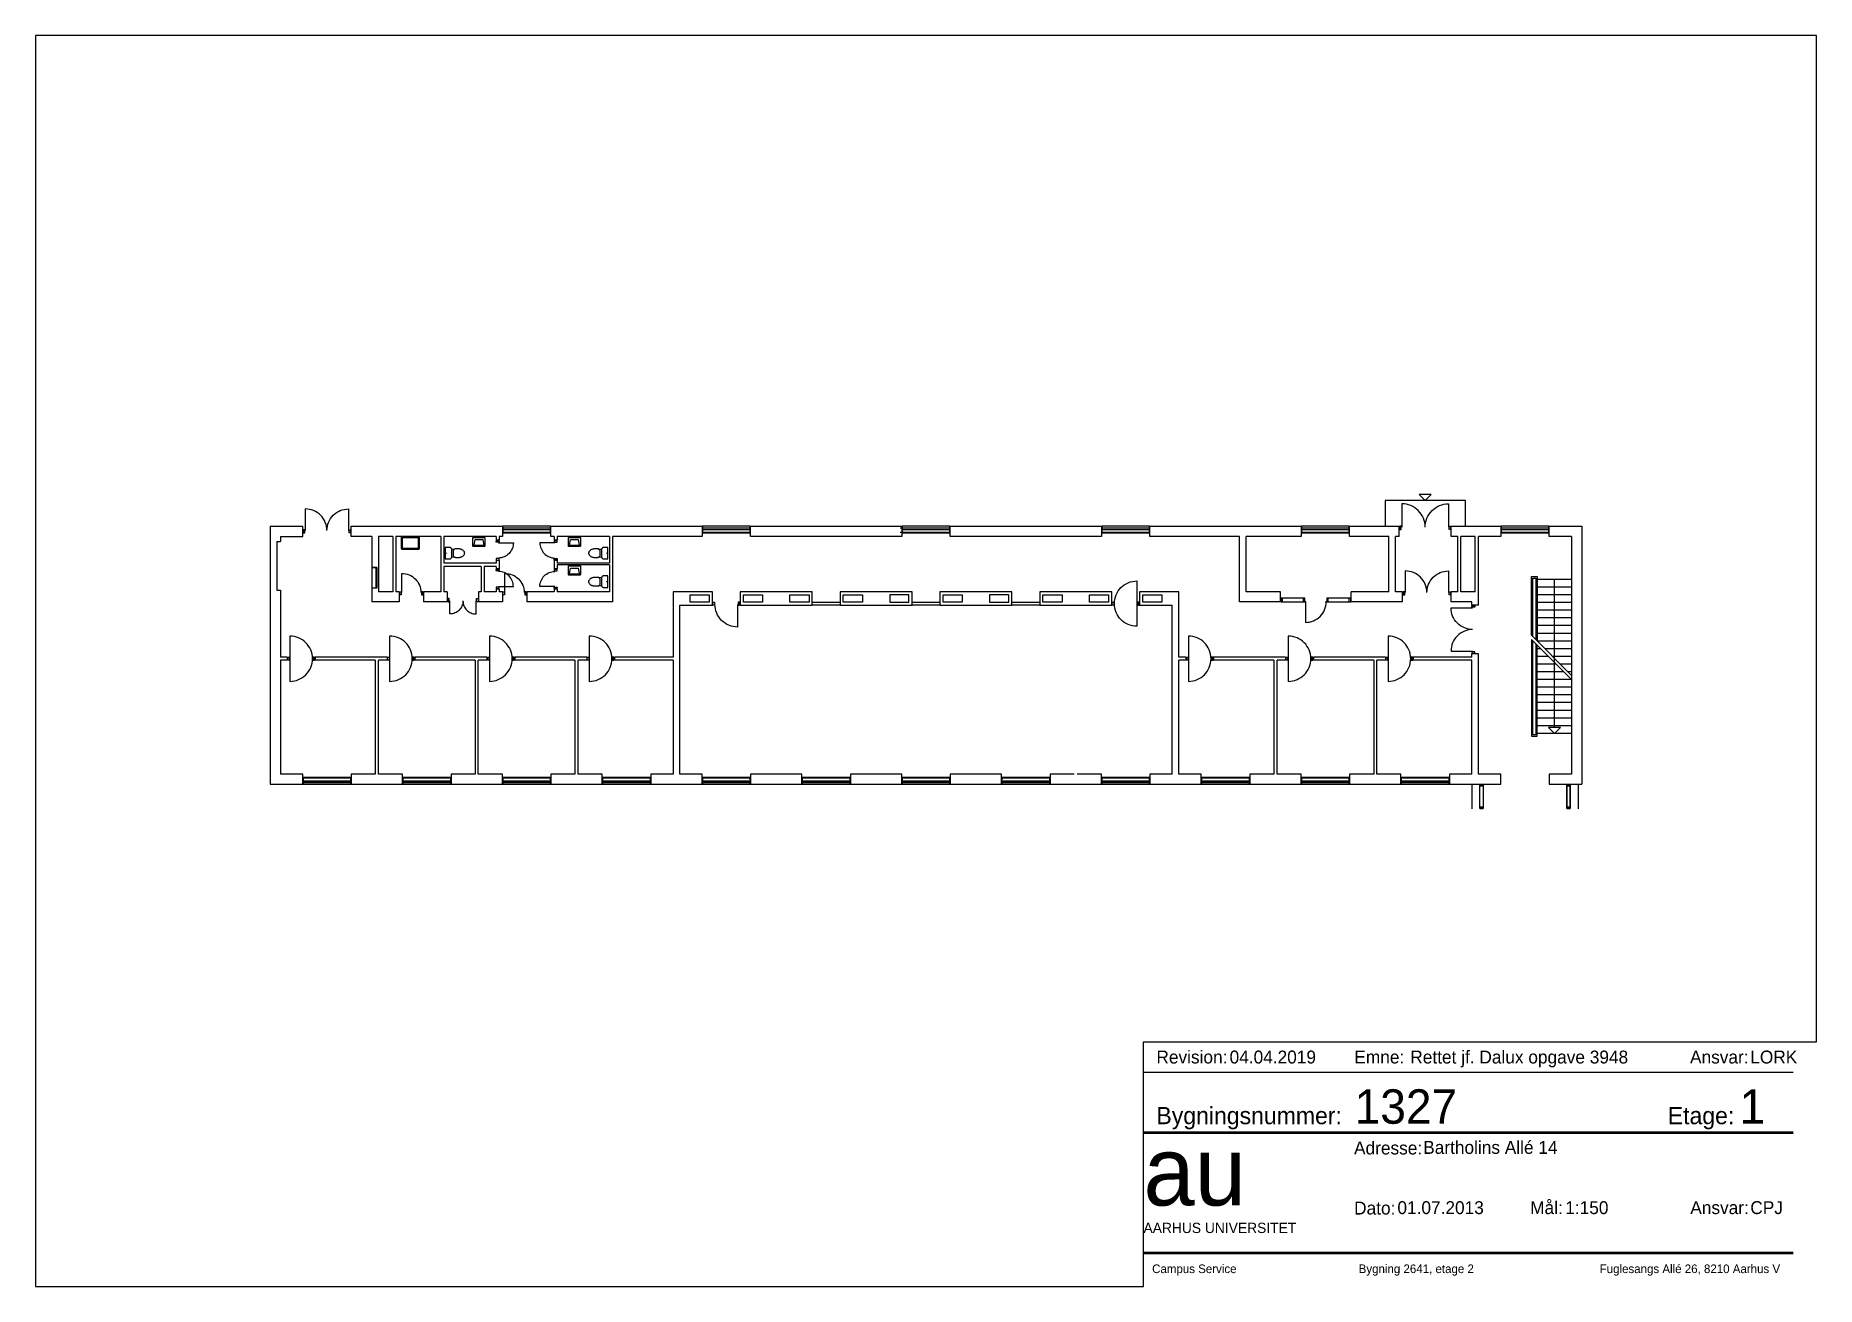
# Paper-space layout 'A3_pdf_liggende' of a CAD drawing. Header units: millimetres. Extents: x 0 to 414, y 0 to 291.
# The model-space entities are those that its viewports show. They can reach past a viewport. Long polylines and large blocks are cut down to what shows.
import ezdxf

# ---------------------------------------------------------------- set-up
doc = ezdxf.new("R2010")
doc.units = ezdxf.units.MM
doc.header["$LTSCALE"] = 100
doc.linetypes.add('HIDDEN', pattern=[5, 4, -1])
for name, color, linetype in [('A21----', 7, 'Continuous'), ('A22--U-', 3, 'Continuous'), ('A24----', 1, 'Continuous'), ('A312---', 2, 'Continuous'), ('A314---', 1, 'Continuous'), ('A314-S-', 8, 'Continuous'), ('A321---', 1, 'Continuous'), ('A322---', 1, 'Continuous'), ('A59----', 2, 'Continuous'), ('A89--Y-', 12, 'Continuous')]:
    doc.layers.add(name, color=color, linetype=linetype)
doc.layers.add('tegningsopsætning', color=7, linetype='Continuous', lineweight=50)
doc.styles.add('ISO', font='ISO')
doc.styles.add('tegningshoved str 3', font='', dxfattribs={"height": 3})
doc.styles.add('tegningshoved str 8', font='', dxfattribs={"height": 8})
doc.styles.get('tegningshoved str 3').set_extended_font_data('AU Passata')
doc.styles.get('tegningshoved str 8').set_extended_font_data('AU Passata')

# ---------------------------------------------------------------- blocks, each defined once
blk = doc.blocks.new('Tegningshoved')
at = {"layer": 'tegningsopsætning'}
for points in [[(0, 28), (151, 28)], [(0, 0), (151, 0)]]:
    blk.add_lwpolyline(points, dxfattribs=at)
at = {"layer": 'tegningsopsætning', "attachment_point": 1}
for s, width, insert, char_height in [('{\\fAU Passata|b0|i0|c0|p34;Bygningsnummer:}', 14.039, (3, 33.89), 4), ('{\\fAU Passata|b0|i0|c0|p34;Etage:}', 14.039, (121.82, 33.89), 4), ('{\\fAU Passata|b0|i0|c0|p34;Adresse:}', 14.039, (48.92, 25.86), 3), ('{\\fAU Passata|b0|i0|c0|p34;Mål:}', 14.039, (89.85, 12), 3), ('{\\fAU Passata|b0|i0|c0|p34;Dato:}', 14.039, (48.94, 11.9), 3), ('{\\fAU Passata|b0|i0|c0|p34;Ansvar:}', 14.039, (127.06, 12), 3), ('{\\fAU Passata|b0|i0|c0|p34;AARHUS UNIVERSITET}', 76.8942, (0, 7), 2.4)]:
    blk.add_mtext_dynamic_manual_height_columns(s, width=width, gutter_width=1250, heights=[0], dxfattribs=dict(at, insert=insert, char_height=char_height))
at = {"layer": 'tegningsopsætning', "attachment_point": 1, "style": 'ISO'}
for s, width, heights, insert, char_height in [('{\\fAU Peto|b0|i0|c0|p82;au}', 20.8914, [10], (0, 27), 16), ('{\\fAU Passata Light|b0|i0|c0|p34;Campus Service^I^I^I^IBygning 2641, etage 2^I^I^I^IFuglesangs Allé 26, 8210 Aarhus V}', 148.2946, [0], (2, -2.71), 2)]:
    blk.add_mtext_dynamic_manual_height_columns(s, width=width, gutter_width=1250, heights=heights, dxfattribs=dict(at, insert=insert, char_height=char_height))
blk = doc.blocks.new('aml. tegningshoved blok')
blk.add_blockref('Tegningshoved', (-156.36, 7.8))
at = {"layer": 'tegningsopsætning'}
for tag, p, height, style in [('XXXX', (-107.28, 37.8), 8, 'tegningshoved str 8'), ('X', (-17.84, 37.8), 8, 'tegningshoved str 8'), ('XXX', (-91.36, 30.8), 3, 'tegningshoved str 3'), ('XX.XX.2012', (-97.36, 16.8), 3, 'tegningshoved str 3'), ('1:XXX', (-58.36, 16.8), 3, 'tegningshoved str 3'), ('XXX', (-15.36, 16.8), 3, 'tegningshoved str 3')]:
    blk.add_attdef(tag, p, '', height=height, dxfattribs=dict(at, style=style))
blk = doc.blocks.new('Rev. blok')
for points in [[(-151, 11), (0, 11)], [(-151, 4), (0, 4)]]:
    blk.add_lwpolyline(points)
at = {"char_height": 3, "attachment_point": 1, "style": 'tegningshoved str 3'}
for s, insert in [('Revision:', (-148, 9)), ('Emne:', (-102, 9)), ('Ansvar:', (-24, 9))]:
    blk.add_mtext_dynamic_manual_height_columns(s, width=7, gutter_width=15, heights=[0], dxfattribs=dict(at, insert=insert))
at = {"style": 'tegningshoved str 3'}
for tag, p in [('XX.XX.2012', (-131, 6)), ('XXX', (-89, 6)), ('XXX', (-10, 6))]:
    blk.add_attdef(tag, p, '', height=3, dxfattribs=at)
blk = doc.blocks.new('V169')
for p, q in [((-10, 110), (-1680, 110)), ((-10, 50), (-1680, 50))]:
    blk.add_line(p, q)
blk.add_lwpolyline([(-10, 0), (-10, 230), (-1680, 230), (-1680, 0)], close=True)
blk = doc.blocks.new('PIL')
for p, q in [((0, 0), (-212, -212)), ((0, 0), (212, -212)), ((-212, -212), (212, -212))]:
    blk.add_line(p, q)
blk = doc.blocks.new('V169A3')
for p, q in [((1690, 205), (0, 205)), ((1690, 55), (0, 55))]:
    blk.add_line(p, q)
blk = doc.blocks.new('D85H')
for points in [[(-830, 0), (-780, 0), (-780, 110), (-830, 110)], [(-70, 110), (-20, 110), (-20, 0), (-70, 0)]]:
    blk.add_lwpolyline(points, close=True)
blk.add_lwpolyline([(-90, 30), (-90, -640, -0.414214), (-760, 30)], format="xyb")
blk = doc.blocks.new('D71H')
for points in [[(-640, 110), (-690, 110), (-690, 0), (-640, 0)], [(-20, 0), (-70, 0), (-70, 110), (-20, 110)]]:
    blk.add_lwpolyline(points, close=True)
blk.add_lwpolyline([(-90, 28), (-90, -492, -0.41025), (-620, 28)], format="xyb")
blk = doc.blocks.new('D71V')
for p, q in [((70, 110), (20, 110)), ((20, 110), (20, 0)), ((20, 0), (70, 0)), ((70, 0), (70, 110)), ((90, 28), (90, -492)), ((640, 0), (640, 110)), ((640, 110), (690, 110)), ((690, 0), (640, 0)), ((690, 110), (690, 0))]:
    blk.add_line(p, q)
blk.add_arc((91, 37), 529, 269.84255, 359.06613)
blk = doc.blocks.new('D169D')
for points in [[(20, 110), (70, 110), (70, 0), (20, 0)], [(1670, 0), (1670, 110), (1620, 110), (1620, 0)]]:
    blk.add_lwpolyline(points, close=True)
for points in [[(845, 30, -0.414214), (90, -725), (90, 30)], [(845, 30, 0.414214), (1600, -725), (1600, 30)]]:
    blk.add_lwpolyline(points, format="xyb")
blk = doc.blocks.new('D97VH')
blk.add_lwpolyline([(90, 845), (90, -735, 1), (90, 845, 0.414214)], format="xyb")
for points in [[(20, 0), (20, 110), (70, 110), (70, 0)], [(950, 0), (950, 110), (900, 110), (900, 0)]]:
    blk.add_lwpolyline(points, close=True)
blk = doc.blocks.new('D181D')
for points in [[(20, 110), (70, 110), (70, 0), (20, 0)], [(1790, 0), (1790, 110), (1740, 110), (1740, 0)]]:
    blk.add_lwpolyline(points, close=True)
for points in [[(905, 30, -0.414214), (90, -785), (90, 30)], [(905, 30, 0.414214), (1720, -785), (1720, 30)]]:
    blk.add_lwpolyline(points, format="xyb")
blk = doc.blocks.new('HV1')
for points in [[(-179, -359, -0.414214), (-210, -328), (-210, -38), (210, -38), (210, -328, -0.414214), (179, -359)], [(-153, -321, -0.468921), (-168, -303), (-134, -115), (134, -115), (168, -303, -0.468921), (153, -321)]]:
    blk.add_lwpolyline(points, format="xyb", close=True)
blk = doc.blocks.new('TOI')
blk.add_lwpolyline([(-200, -200, 0.414214), (-125, -275), (125, -275, 0.414214), (200, -200), (200, -50), (-200, -50)], format="xyb", close=True)
blk.add_lwpolyline([(-132, -275), (-142, -375, 0.055722), (-150, -447), (-150, -500, 0.067326), (-138, -590, 0.079706), (-106, -659, 0.107125), (-54, -710, 0.140126), (0, -725, 0.140126), (54, -710, 0.107125), (106, -659, 0.079706), (138, -590, 0.067326), (150, -500), (150, -447, 0.055722), (142, -375), (132, -275)], format="xyb")
blk.add_lwpolyline([(142, -375), (94, -325), (-94, -325), (-142, -375)])
at = {"const_width": 19.8}
blk.add_lwpolyline([(-10, -97, 1), (10, -97, 1)], format="xyb", close=True, dxfattribs=at)
blk = doc.blocks.new('RENGVASK')
blk.add_line((-305, -35), (305, -35))
blk.add_lwpolyline([(300, 0, -0.414214), (305, -5), (305, -425, -0.414214), (270, -460), (-270, -460, -0.414214), (-305, -425), (-305, -5, -0.414214), (-300, 0)], format="xyb", close=True)
blk.add_lwpolyline([(260, -35, -0.414214), (270, -45), (270, -415, -0.414214), (260, -425), (-260, -425, -0.414214), (-270, -415), (-270, -45, -0.414214), (-260, -35)], format="xyb")
blk = doc.blocks.new('D97HV')
blk.add_lwpolyline([(-90, 845), (-90, -735, -1), (-90, 845, -0.414214)], format="xyb")
for points in [[(-950, 0), (-950, 110), (-900, 110), (-900, 0)], [(-20, 0), (-20, 110), (-70, 110), (-70, 0)]]:
    blk.add_lwpolyline(points, close=True)
blk = doc.blocks.new('D97H')
for points in [[(-950, 110), (-900, 110), (-900, 0), (-950, 0)], [(-20, 0), (-20, 110), (-70, 110), (-70, 0)]]:
    blk.add_lwpolyline(points, close=True)
blk.add_lwpolyline([(-90, 30), (-90, -760, -0.414214), (-880, 30)], format="xyb")

msp = doc.modelspace()

# ---------------------------------------------------------------- linework, layer by layer
at = {"layer": 'A21----'}
for p, q in [((-138955697, 257876197), (-138954567, 257876197)), ((-138955697, 257876197), (-138955697, 257867207)), ((-138955467, 257875667), (-138955467, 257873977)), ((-138955467, 257875667), (-138955347, 257875667)), ((-138955347, 257875847), (-138955347, 257875667)), ((-138955347, 257875847), (-138954567, 257875847)), ((-138954567, 257875847), (-138954567, 257876197)), ((-138952877, 257876197), (-138947607, 257876197)), ((-138952877, 257875847), (-138952877, 257876197)), ((-138952157, 257875847), (-138952877, 257875847)), ((-138951427, 257875847), (-138951927, 257875847)), ((-138949757, 257875847), (-138951317, 257875847)), ((-138947827, 257875847), (-138949647, 257875847)), ((-138947827, 257875847), (-138947827, 257875712)), ((-138947717, 257875847), (-138947717, 257875712)), ((-138947607, 257875847), (-138947717, 257875847)), ((-138947607, 257876197), (-138947607, 257875847)), ((-138945917, 257876197), (-138940647, 257876197)), ((-138945917, 257875847), (-138945917, 257876197)), ((-138945807, 257875847), (-138945917, 257875847)), ((-138945807, 257875847), (-138945807, 257875712)), ((-138945697, 257875847), (-138945697, 257875712)), ((-138940647, 257876197), (-138940647, 257875847)), ((-138925037, 257876197), (-138919767, 257876197)), ((-138925037, 257875847), (-138925037, 257876197)), ((-138921917, 257875847), (-138925037, 257875847)), ((-138919767, 257875847), (-138921687, 257875847)), ((-138919767, 257876197), (-138919767, 257875847)), ((-138918077, 257876197), (-138916347, 257876197)), ((-138918077, 257875847), (-138918077, 257876197)), ((-138916707, 257875847), (-138918077, 257875847)), ((-138916347, 257875847), (-138916477, 257875847)), ((-138916347, 257875847), (-138916347, 257876197)), ((-138914537, 257876197), (-138912807, 257876197)), ((-138914537, 257875847), (-138914537, 257876197)), ((-138914307, 257875847), (-138914537, 257875847)), ((-138913697, 257875847), (-138914197, 257875847)), ((-138912807, 257875847), (-138913587, 257875847)), ((-138912807, 257876197), (-138912807, 257875847)), ((-138911117, 257876197), (-138909987, 257876197)), ((-138911117, 257875847), (-138911117, 257876197)), ((-138910337, 257875847), (-138911117, 257875847)), ((-138910337, 257875847), (-138910337, 257867557)), ((-138909987, 257876197), (-138909987, 257867207)), ((-138955467, 257873977), (-138955347, 257873977)), ((-138955347, 257873977), (-138955347, 257871637)), ((-138955347, 257871527), (-138955347, 257867557)), ((-138955697, 257867207), (-138954567, 257867207)), ((-138954567, 257867557), (-138955347, 257867557)), ((-138954567, 257867207), (-138954567, 257867557)), ((-138954567, 257867207), (-138954567, 257867207)), ((-138952877, 257867557), (-138952877, 257867207)), ((-138952037, 257867557), (-138952877, 257867557)), ((-138952877, 257867207), (-138951087, 257867207)), ((-138951087, 257867557), (-138951927, 257867557)), ((-138951087, 257867207), (-138951087, 257867557)), ((-138951087, 257867207), (-138951087, 257867207)), ((-138949397, 257867557), (-138949397, 257867207)), ((-138948557, 257867557), (-138949397, 257867557)), ((-138949397, 257867207), (-138947607, 257867207)), ((-138947607, 257867557), (-138948447, 257867557)), ((-138947607, 257867207), (-138947607, 257867557)), ((-138947607, 257867207), (-138947607, 257867207)), ((-138945077, 257867557), (-138945917, 257867557)), ((-138945917, 257867557), (-138945917, 257867207)), ((-138945917, 257867207), (-138944127, 257867207)), ((-138944127, 257867557), (-138944967, 257867557)), ((-138944127, 257867207), (-138944127, 257867557)), ((-138944127, 257867207), (-138944127, 257867207)), ((-138941657, 257867557), (-138942437, 257867557)), ((-138942437, 257867557), (-138942437, 257867207)), ((-138942437, 257867207), (-138940647, 257867207)), ((-138940647, 257867557), (-138941427, 257867557)), ((-138940647, 257867207), (-138940647, 257867557)), ((-138940647, 257867207), (-138940647, 257867207)), ((-138933687, 257867557), (-138935477, 257867557)), ((-138935477, 257867557), (-138935477, 257867207)), ((-138935477, 257867207), (-138933687, 257867207)), ((-138933687, 257867207), (-138933687, 257867557)), ((-138933687, 257867207), (-138933687, 257867207)), ((-138927677, 257867557), (-138928517, 257867557)), ((-138928517, 257867557), (-138928517, 257867207)), ((-138928517, 257867207), (-138926727, 257867207)), ((-138926727, 257867557), (-138927567, 257867557)), ((-138926727, 257867207), (-138926727, 257867557)), ((-138926727, 257867207), (-138926727, 257867207)), ((-138924257, 257867557), (-138925037, 257867557)), ((-138925037, 257867557), (-138925037, 257867207)), ((-138925037, 257867207), (-138923247, 257867207)), ((-138923247, 257867557), (-138924027, 257867557)), ((-138923247, 257867207), (-138923247, 257867557)), ((-138923247, 257867207), (-138923247, 257867207)), ((-138921557, 257867557), (-138921557, 257867207)), ((-138920717, 257867557), (-138921557, 257867557)), ((-138921557, 257867207), (-138919767, 257867207)), ((-138919767, 257867557), (-138920607, 257867557)), ((-138919767, 257867207), (-138919767, 257867557)), ((-138919767, 257867207), (-138919767, 257867207)), ((-138918077, 257867557), (-138918077, 257867207)), ((-138917237, 257867557), (-138918077, 257867557)), ((-138918077, 257867207), (-138916287, 257867207)), ((-138916287, 257867557), (-138917127, 257867557)), ((-138916287, 257867207), (-138916287, 257867557)), ((-138916287, 257867207), (-138916287, 257867207)), ((-138913817, 257867557), (-138914597, 257867557)), ((-138914597, 257867557), (-138914597, 257867207)), ((-138914597, 257867557), (-138914597, 257867207)), ((-138913817, 257867557), (-138914597, 257867557)), ((-138914597, 257867207), (-138912807, 257867207)), ((-138914597, 257867207), (-138912807, 257867207)), ((-138912807, 257867557), (-138913587, 257867557)), ((-138912807, 257867557), (-138913587, 257867557)), ((-138912807, 257867207), (-138912807, 257867557)), ((-138912807, 257867207), (-138912807, 257867557)), ((-138911117, 257867557), (-138911117, 257867207)), ((-138910337, 257867557), (-138911117, 257867557)), ((-138911117, 257867207), (-138909987, 257867207))]:
    msp.add_line(p, q, dxfattribs=at)
at = {"layer": 'A21----', "color": 15}
for p, q in [((-138913817, 257867207), (-138913817, 257866347)), ((-138913817, 257867207), (-138913817, 257866347)), ((-138910107, 257867207), (-138910107, 257866347)), ((-138910107, 257867197), (-138910107, 257866357))]:
    msp.add_line(p, q, dxfattribs=at)
at = {"layer": 'A21----'}
for points in [[(-138947717, 257875712), (-138947827, 257875712)], [(-138945697, 257875712), (-138945807, 257875712)], [(-138943877, 257875847), (-138945697, 257875847)], [(-138940647, 257875847), (-138943767, 257875847)]]:
    msp.add_lwpolyline(points, dxfattribs=at)
for points in [[(-138933687, 257875847), (-138938957, 257875847), (-138938957, 257876197), (-138933687, 257876197)], [(-138926727, 257875847), (-138931997, 257875847), (-138931997, 257876197), (-138926727, 257876197)], [(-138937167, 257867207), (-138937167, 257867207), (-138937167, 257867557), (-138938957, 257867557), (-138938957, 257867207)], [(-138930207, 257867207), (-138930207, 257867557), (-138931997, 257867557), (-138931997, 257867207)]]:
    msp.add_lwpolyline(points, close=True, dxfattribs=at)
at = {"layer": 'A22--U-'}
for p, q in [((-138952157, 257875847), (-138952157, 257874767)), ((-138951927, 257875847), (-138951927, 257873917)), ((-138951427, 257875847), (-138951427, 257873917)), ((-138951317, 257875847), (-138951317, 257873917)), ((-138949757, 257875847), (-138949757, 257873917)), ((-138949647, 257875847), (-138949647, 257874912)), ((-138943877, 257875847), (-138943877, 257874912)), ((-138943767, 257875847), (-138943767, 257873567)), ((-138921917, 257873567), (-138921917, 257875847)), ((-138921687, 257873917), (-138921687, 257875847)), ((-138916707, 257873917), (-138916707, 257875847)), ((-138916477, 257873917), (-138916477, 257875847)), ((-138914307, 257873917), (-138914307, 257875847)), ((-138914197, 257873917), (-138914197, 257875847)), ((-138913697, 257873917), (-138913697, 257875847)), ((-138913587, 257873447), (-138913587, 257875847)), ((-138951987, 257874767), (-138952157, 257874767)), ((-138951987, 257874767), (-138951987, 257874037)), ((-138947827, 257874912), (-138949647, 257874912)), ((-138949647, 257874802), (-138949647, 257873917)), ((-138948347, 257874802), (-138949647, 257874802)), ((-138948347, 257874802), (-138948347, 257873917)), ((-138948237, 257874802), (-138948237, 257873917)), ((-138947827, 257874802), (-138948237, 257874802)), ((-138947827, 257875002), (-138947827, 257874912)), ((-138947827, 257874802), (-138947827, 257874717)), ((-138947717, 257874717), (-138947827, 257874717)), ((-138947717, 257875002), (-138947717, 257874717)), ((-138945807, 257875002), (-138945807, 257874717)), ((-138945697, 257874717), (-138945807, 257874717)), ((-138945697, 257875002), (-138945697, 257874912)), ((-138945697, 257874852), (-138945697, 257874717)), ((-138943877, 257874852), (-138945697, 257874852)), ((-138943877, 257874852), (-138943877, 257873917)), ((-138952157, 257874037), (-138952157, 257873567)), ((-138951987, 257874037), (-138952157, 257874037)), ((-138951427, 257873917), (-138951927, 257873917)), ((-138951207, 257873917), (-138951317, 257873917)), ((-138951207, 257873917), (-138951207, 257873567)), ((-138950357, 257873917), (-138950357, 257873567)), ((-138949757, 257873917), (-138950357, 257873917)), ((-138949527, 257873917), (-138949647, 257873917)), ((-138949527, 257873917), (-138949527, 257873567)), ((-138948437, 257873917), (-138948437, 257873567)), ((-138948347, 257873917), (-138948437, 257873917)), ((-138947827, 257873917), (-138948237, 257873917)), ((-138947827, 257874007), (-138947827, 257873917)), ((-138947717, 257874007), (-138947827, 257874007)), ((-138947717, 257874007), (-138947717, 257873917)), ((-138947607, 257873917), (-138947717, 257873917)), ((-138947607, 257873917), (-138947607, 257873567)), ((-138946757, 257873917), (-138946757, 257873567)), ((-138945807, 257873917), (-138946757, 257873917)), ((-138945807, 257874007), (-138945807, 257873917)), ((-138945697, 257874007), (-138945807, 257874007)), ((-138945697, 257874007), (-138945697, 257873917)), ((-138943877, 257873917), (-138945697, 257873917)), ((-138940287, 257873917), (-138941657, 257873917)), ((-138941657, 257873917), (-138941657, 257871637)), ((-138940287, 257873447), (-138940287, 257873917)), ((-138936807, 257873917), (-138939317, 257873917)), ((-138939317, 257873917), (-138939317, 257873447)), ((-138936807, 257873447), (-138936807, 257873917)), ((-138935837, 257873917), (-138935837, 257873447)), ((-138933327, 257873917), (-138935837, 257873917)), ((-138933327, 257873447), (-138933327, 257873917)), ((-138929847, 257873917), (-138932357, 257873917)), ((-138932357, 257873917), (-138932357, 257873447)), ((-138929847, 257873447), (-138929847, 257873917)), ((-138926367, 257873917), (-138928877, 257873917)), ((-138928877, 257873917), (-138928877, 257873447)), ((-138926367, 257873447), (-138926367, 257873917)), ((-138924027, 257873917), (-138925397, 257873917)), ((-138925397, 257873917), (-138925397, 257873447)), ((-138924027, 257871637), (-138924027, 257873917)), ((-138920487, 257873917), (-138921687, 257873917)), ((-138920487, 257873567), (-138920487, 257873917)), ((-138916707, 257873917), (-138918017, 257873917)), ((-138918017, 257873567), (-138918017, 257873917)), ((-138916227, 257873917), (-138916477, 257873917)), ((-138916227, 257873567), (-138916227, 257873917)), ((-138914307, 257873917), (-138914537, 257873917)), ((-138914537, 257873567), (-138914537, 257873917)), ((-138913697, 257873917), (-138914197, 257873917)), ((-138951207, 257873567), (-138952157, 257873567)), ((-138949527, 257873567), (-138950357, 257873567)), ((-138947607, 257873567), (-138948437, 257873567)), ((-138943767, 257873567), (-138946757, 257873567)), ((-138941427, 257873447), (-138940287, 257873447)), ((-138941427, 257867557), (-138941427, 257873447)), ((-138939317, 257873447), (-138936807, 257873447)), ((-138935837, 257873447), (-138933327, 257873447)), ((-138932357, 257873447), (-138929847, 257873447)), ((-138928877, 257873447), (-138926367, 257873447)), ((-138925397, 257873447), (-138924257, 257873447)), ((-138924257, 257867557), (-138924257, 257873447)), ((-138920487, 257873567), (-138921917, 257873567)), ((-138916227, 257873567), (-138918017, 257873567)), ((-138913817, 257873567), (-138914537, 257873567)), ((-138913817, 257873447), (-138913817, 257873567)), ((-138913587, 257873447), (-138913817, 257873447)), ((-138955107, 257871637), (-138955347, 257871637)), ((-138955107, 257871527), (-138955347, 257871527)), ((-138955107, 257871637), (-138955107, 257871527)), ((-138955107, 257871637), (-138955107, 257871527)), ((-138954137, 257871637), (-138954137, 257871527)), ((-138951627, 257871637), (-138954137, 257871637)), ((-138952037, 257871527), (-138954137, 257871527)), ((-138952037, 257871527), (-138952037, 257867557)), ((-138951927, 257867557), (-138951927, 257871527)), ((-138951627, 257871527), (-138951927, 257871527)), ((-138951627, 257871637), (-138951627, 257871527)), ((-138950657, 257871637), (-138950657, 257871527)), ((-138948147, 257871637), (-138950657, 257871637)), ((-138948557, 257871527), (-138950657, 257871527)), ((-138948557, 257871527), (-138948557, 257867557)), ((-138948447, 257867557), (-138948447, 257871527)), ((-138948147, 257871527), (-138948447, 257871527)), ((-138948147, 257871637), (-138948147, 257871527)), ((-138944667, 257871637), (-138947177, 257871637)), ((-138947177, 257871637), (-138947177, 257871527)), ((-138945077, 257871527), (-138947177, 257871527)), ((-138945077, 257871527), (-138945077, 257867557)), ((-138944667, 257871527), (-138944967, 257871527)), ((-138944967, 257867557), (-138944967, 257871527)), ((-138944667, 257871637), (-138944667, 257871527)), ((-138943697, 257871637), (-138943697, 257871527)), ((-138941657, 257871637), (-138943697, 257871637)), ((-138941657, 257871527), (-138943697, 257871527)), ((-138941657, 257871527), (-138941657, 257867557)), ((-138923787, 257871637), (-138924027, 257871637)), ((-138923787, 257871527), (-138924027, 257871527)), ((-138924027, 257867557), (-138924027, 257871527)), ((-138923787, 257871637), (-138923787, 257871527)), ((-138922817, 257871637), (-138922817, 257871527)), ((-138920307, 257871637), (-138922817, 257871637)), ((-138920717, 257871527), (-138922817, 257871527)), ((-138920717, 257871527), (-138920717, 257867557)), ((-138920607, 257867557), (-138920607, 257871527)), ((-138920307, 257871527), (-138920607, 257871527)), ((-138920307, 257871637), (-138920307, 257871527)), ((-138919337, 257871637), (-138919337, 257871527)), ((-138916827, 257871637), (-138919337, 257871637)), ((-138917237, 257871527), (-138919337, 257871527)), ((-138917237, 257871527), (-138917237, 257867557)), ((-138917127, 257867557), (-138917127, 257871527)), ((-138916827, 257871527), (-138917127, 257871527)), ((-138916827, 257871637), (-138916827, 257871527)), ((-138913817, 257871637), (-138915857, 257871637)), ((-138915857, 257871637), (-138915857, 257871527)), ((-138913817, 257871527), (-138915857, 257871527)), ((-138913587, 257871757), (-138913817, 257871757)), ((-138913817, 257871637), (-138913817, 257871757)), ((-138913817, 257867557), (-138913817, 257871527)), ((-138913587, 257867557), (-138913587, 257871757))]:
    msp.add_line(p, q, dxfattribs=at)
for points in [[(-138947717, 257875002), (-138947827, 257875002)], [(-138945697, 257875002), (-138945807, 257875002)], [(-138943877, 257874912), (-138945697, 257874912)]]:
    msp.add_lwpolyline(points, dxfattribs=at)
for points in [[(-138940397, 257873807), (-138940397, 257873557), (-138941067, 257873557), (-138941067, 257873807)], [(-138939207, 257873807), (-138938537, 257873807), (-138938537, 257873557), (-138939207, 257873557)], [(-138936917, 257873807), (-138936917, 257873557), (-138937587, 257873557), (-138937587, 257873807)], [(-138935727, 257873807), (-138935057, 257873807), (-138935057, 257873557), (-138935727, 257873557)], [(-138934107, 257873807), (-138934107, 257873557), (-138933437, 257873557), (-138933437, 257873807)], [(-138932247, 257873557), (-138932247, 257873807), (-138931577, 257873807), (-138931577, 257873557)], [(-138930627, 257873807), (-138930627, 257873557), (-138929957, 257873557), (-138929957, 257873807)], [(-138928767, 257873557), (-138928767, 257873807), (-138928097, 257873807), (-138928097, 257873557)], [(-138926477, 257873807), (-138926477, 257873557), (-138927147, 257873557), (-138927147, 257873807)], [(-138925287, 257873807), (-138924617, 257873807), (-138924617, 257873557), (-138925287, 257873557)]]:
    msp.add_lwpolyline(points, close=True, dxfattribs=at)
at = {"layer": 'A24----'}
for p, q in [((-138910337, 257874345), (-138911537, 257874345)), ((-138910337, 257874077), (-138911537, 257874077)), ((-138910337, 257873808), (-138911537, 257873808)), ((-138910937, 257869189), (-138910937, 257874345)), ((-138910337, 257873540), (-138911537, 257873540)), ((-138910337, 257873272), (-138911537, 257873272)), ((-138910337, 257873003), (-138911537, 257873003)), ((-138910337, 257872735), (-138911537, 257872735)), ((-138910337, 257872466), (-138911537, 257872466)), ((-138910337, 257872198), (-138911537, 257872198)), ((-138911410, 257871929), (-138911537, 257871929)), ((-138910337, 257871929), (-138911269, 257871929)), ((-138911142, 257871661), (-138911537, 257871661)), ((-138910873, 257871393), (-138911537, 257871393)), ((-138910337, 257871661), (-138911000, 257871661)), ((-138910337, 257871393), (-138910732, 257871393)), ((-138910605, 257871124), (-138911537, 257871124)), ((-138910337, 257870856), (-138911537, 257870856)), ((-138910337, 257871124), (-138910464, 257871124)), ((-138910337, 257870587), (-138911537, 257870587)), ((-138910337, 257870319), (-138911537, 257870319)), ((-138910337, 257870050), (-138911537, 257870050)), ((-138910337, 257869782), (-138911537, 257869782)), ((-138910337, 257869514), (-138911537, 257869514)), ((-138910337, 257869245), (-138911537, 257869245)), ((-138910337, 257868977), (-138911537, 257868977))]:
    msp.add_line(p, q, dxfattribs=at)
at = {"layer": 'A24----', "linetype": 'HIDDEN'}
for p, q in [((-138911737, 257872398), (-138910337, 257870998)), ((-138911737, 257872256), (-138910337, 257870856))]:
    msp.add_line(p, q, dxfattribs=at)
at = {"layer": 'A24----'}
for points in [[(-138914042, 257876197), (-138914042, 257877097), (-138916842, 257877097), (-138916842, 257876197)], [(-138911737, 257872398), (-138911737, 257874445), (-138911537, 257874445), (-138911537, 257872198)], [(-138911687, 257872348), (-138911687, 257874395), (-138911587, 257874395), (-138911587, 257872248)], [(-138911737, 257872256), (-138911737, 257868877), (-138911537, 257868877), (-138911537, 257872056)], [(-138911587, 257872106), (-138911587, 257868927), (-138911687, 257868927), (-138911687, 257872206)]]:
    msp.add_lwpolyline(points, dxfattribs=at)
at = {"layer": 'A314---'}
for points in [[(-138913537, 257867197), (-138913417, 257867197), (-138913417, 257866357), (-138913537, 257866357)], [(-138913537, 257867197), (-138913417, 257867197), (-138913417, 257866357), (-138913537, 257866357)], [(-138910387, 257867197), (-138910507, 257867197), (-138910507, 257866357), (-138910387, 257866357)], [(-138910507, 257867197), (-138910387, 257867197), (-138910387, 257866357), (-138910507, 257866357)]]:
    msp.add_lwpolyline(points, close=True, dxfattribs=at)
at = {"layer": 'A314-S-'}
for p, q in [((-138913537, 257867147), (-138913417, 257867147)), ((-138910387, 257867147), (-138910507, 257867147))]:
    msp.add_line(p, q, dxfattribs=at)
for points in [[(-138913537, 257867197), (-138913417, 257867197), (-138913417, 257866357), (-138913537, 257866357)], [(-138910387, 257867197), (-138910507, 257867197), (-138910507, 257866357), (-138910387, 257866357)]]:
    msp.add_lwpolyline(points, close=True, dxfattribs=at)
at = {"layer": 'A314-S-', "linetype": 'Continuous'}
for points in [[(-138913537, 257867147), (-138913417, 257867147), (-138913417, 257867197), (-138913537, 257867197)], [(-138910507, 257867147), (-138910387, 257867147), (-138910387, 257867197), (-138910507, 257867197)], [(-138913537, 257866357), (-138913417, 257866357), (-138913417, 257866407), (-138913537, 257866407)], [(-138910507, 257866357), (-138910387, 257866357), (-138910387, 257866407), (-138910507, 257866407)]]:
    msp.add_lwpolyline(points, close=True, dxfattribs=at)
at = {"layer": 'A321---'}
for p, q in [((-138936807, 257873557), (-138935837, 257873557)), ((-138935837, 257873447), (-138936807, 257873447)), ((-138933327, 257873557), (-138932357, 257873557)), ((-138932357, 257873447), (-138933327, 257873447)), ((-138929847, 257873557), (-138928877, 257873557)), ((-138928877, 257873447), (-138929847, 257873447))]:
    msp.add_line(p, q, dxfattribs=at)
for points in [[(-138949457, 257873677), (-138949507, 257873677), (-138949507, 257873567), (-138949457, 257873567)], [(-138948457, 257873567), (-138948507, 257873567), (-138948507, 257873677), (-138948457, 257873677)]]:
    msp.add_lwpolyline(points, close=True, dxfattribs=at)
for points in [[(-138948982, 257873597, -0.414214), (-138949437, 257873142), (-138949437, 257873597)], [(-138948982, 257873597, 0.414214), (-138948527, 257873142), (-138948527, 257873597)]]:
    msp.add_lwpolyline(points, format="xyb", dxfattribs=at)
at = {"layer": 'A322---'}
for p, q in [((-138920417, 257873567), (-138920417, 257873687)), ((-138919682, 257873567), (-138919682, 257873687)), ((-138919612, 257873567), (-138919612, 257873587)), ((-138918892, 257873567), (-138918892, 257873587)), ((-138918822, 257873567), (-138918822, 257873687)), ((-138918087, 257873567), (-138918087, 257873687))]:
    msp.add_line(p, q, dxfattribs=at)
for points in [[(-138920467, 257873687), (-138920467, 257873567), (-138919632, 257873567), (-138919632, 257873687)], [(-138918872, 257873687), (-138918872, 257873567), (-138918037, 257873567), (-138918037, 257873687)]]:
    msp.add_lwpolyline(points, close=True, dxfattribs=at)
msp.add_lwpolyline([(-138919612, 257873567), (-138919612, 257872847, 0.414214), (-138918892, 257873567, 0.414214)], format="xyb", dxfattribs=at)
at = {"layer": 'A89--Y-'}
msp.add_lwpolyline([(-138952007, 257874747), (-138952157, 257874747), (-138952157, 257874057), (-138952007, 257874057)], close=True, dxfattribs=at)

# ---------------------------------------------------------------- block references
at = {"layer": 'A24----', "rotation": 180}
for p in [(-138915442, 257877097), (-138910937, 257868977)]:
    msp.add_blockref('PIL', p, dxfattribs=at)
at = {"layer": 'A312---', "rotation": 180}
msp.add_blockref('D181D', (-138914537, 257876197), dxfattribs=at)
at = {"layer": 'A314---', "rotation": 180}
for p in [(-138945917, 257876197), (-138938957, 257876197), (-138932053, 257876197), (-138931997, 257876197), (-138925037, 257876197), (-138918077, 257876197), (-138911117, 257876197)]:
    msp.add_blockref('V169A3', p, dxfattribs=at)
at = {"layer": 'A314---'}
for p in [(-138954567, 257867207), (-138951087, 257867207), (-138947607, 257867207), (-138944127, 257867207), (-138940647, 257867207), (-138937167, 257867207), (-138933687, 257867207), (-138930207, 257867207), (-138926727, 257867207), (-138923247, 257867207), (-138919767, 257867207), (-138916287, 257867207)]:
    msp.add_blockref('V169A3', p, dxfattribs=at)
at = {"layer": 'A314-S-', "rotation": 180}
for p in [(-138947607, 257876197), (-138940647, 257876197), (-138933687, 257876197), (-138926727, 257876197), (-138919767, 257876197), (-138912807, 257876197)]:
    msp.add_blockref('V169', p, dxfattribs=at)
at = {"layer": 'A314-S-'}
for p in [(-138952877, 257867207), (-138949397, 257867207), (-138945917, 257867207), (-138942437, 257867207), (-138938957, 257867207), (-138935477, 257867207), (-138931997, 257867207), (-138928517, 257867207), (-138925037, 257867207), (-138921557, 257867207), (-138918077, 257867207), (-138914597, 257867207)]:
    msp.add_blockref('V169', p, dxfattribs=at)
at = {"layer": 'A321---'}
for name, p, rotation in [('D169D', (-138952877, 257876077), 180), ('D71H', (-138947717, 257875712), 90), ('D71V', (-138945807, 257875712), 270), ('D85H', (-138951207, 257873917), 180), ('D71V', (-138947717, 257874007), 90), ('D85H', (-138947607, 257873917), 180), ('D71H', (-138945807, 257874007), 270), ('D169D', (-138914537, 257873917), 180), ('D97H', (-138939317, 257873447), 2.4649e-12), ('D169D', (-138913817, 257873447), 270)]:
    msp.add_blockref(name, p, dxfattribs=dict(at, rotation=rotation))
for name, p in [('D97HV', (-138925397, 257873447)), ('D97VH', (-138955107, 257871527)), ('D97VH', (-138951627, 257871527)), ('D97VH', (-138948147, 257871527)), ('D97VH', (-138944667, 257871527)), ('D97VH', (-138923787, 257871527)), ('D97VH', (-138920307, 257871527)), ('D97VH', (-138916827, 257871527))]:
    msp.add_blockref(name, p, dxfattribs=at)
at = {"layer": 'A59----'}
for name, p in [('RENGVASK', (-138950817, 257875847)), ('HV1', (-138948427, 257875847)), ('HV1', (-138945097, 257875847)), ('HV1', (-138945097, 257874852))]:
    msp.add_blockref(name, p, dxfattribs=at)
for p, rotation in [((-138949647, 257875262), 90), ((-138943877, 257875262), 270), ((-138943877, 257874267), 270)]:
    msp.add_blockref('TOI', p, dxfattribs=dict(at, rotation=rotation))

psp = doc.layouts.new('A3_pdf_liggende')

# ---------------------------------------------------------------- linework, layer by layer
at = {"layer": 'Defpoints'}
psp.add_lwpolyline([(0, 0), (257.45, 0), (257.45, 56.8), (413.81, 56.8), (413.81, 290.68), (0, 290.68), (0, 0)], close=True, dxfattribs=at)

# ---------------------------------------------------------------- block references
ref = psp.add_blockref('Rev. blok', (408.45, 45.8))
ref.add_attrib('XXX', 'LORK', (398.45, 51.8), dxfattribs={"height": 3, "style": 'tegningshoved str 3'})
ref.add_attrib('XXX', 'Rettet jf. Dalux opgave 3948', (319.45, 51.8), dxfattribs={"height": 3, "style": 'tegningshoved str 3'})
ref.add_attrib('XX.XX.2012', '04.04.2019', (277.45, 51.8), dxfattribs={"height": 3, "style": 'tegningshoved str 3'})
ref = psp.add_blockref('aml. tegningshoved blok', (413.81, 0))
ref.add_attrib('XXXX', '1327', (306.52, 37.8), dxfattribs={"layer": 'tegningsopsætning', "height": 8, "style": 'tegningshoved str 8'})
ref.add_attrib('X', '1', (395.96, 37.8), dxfattribs={"layer": 'tegningsopsætning', "height": 8, "style": 'tegningshoved str 8'})
ref.add_attrib('XXX', 'Bartholins Allé 14', (322.45, 30.8), dxfattribs={"layer": 'tegningsopsætning', "height": 3, "style": 'tegningshoved str 3'})
ref.add_attrib('XX.XX.2012', '01.07.2013', (316.45, 16.8), dxfattribs={"layer": 'tegningsopsætning', "height": 3, "style": 'tegningshoved str 3'})
ref.add_attrib('1:XXX', '1:150', (355.45, 16.8), dxfattribs={"layer": 'tegningsopsætning', "height": 3, "style": 'tegningshoved str 3'})
ref.add_attrib('XXX', 'CPJ', (398.45, 16.8), dxfattribs={"layer": 'tegningsopsætning', "height": 3, "style": 'tegningshoved str 3'})

# ---------------------------------------------------------------- viewports
at = {"layer": 'Defpoints', "view_target_point": (-138932842.28, 257871502.02), "view_twist_angle": 360}
vp = psp.add_viewport(center=(206.9, 145.34), size=(413.81, 290.6818), view_center_point=(0, 0), view_height=43602.2763, dxfattribs=at)
vp.dxf.flags = 0x10000  # cut along an outline
vp.dxf.clipping_boundary_handle = psp.add_lwpolyline([(0, 0), (257.45, 0), (257.45, 56.8), (413.81, 56.8), (413.81, 290.68), (0, 290.68), (0, 0)], format="xyb", close=True, dxfattribs={"invisible": 1}).dxf.handle

doc.saveas('drawing.dxf')
